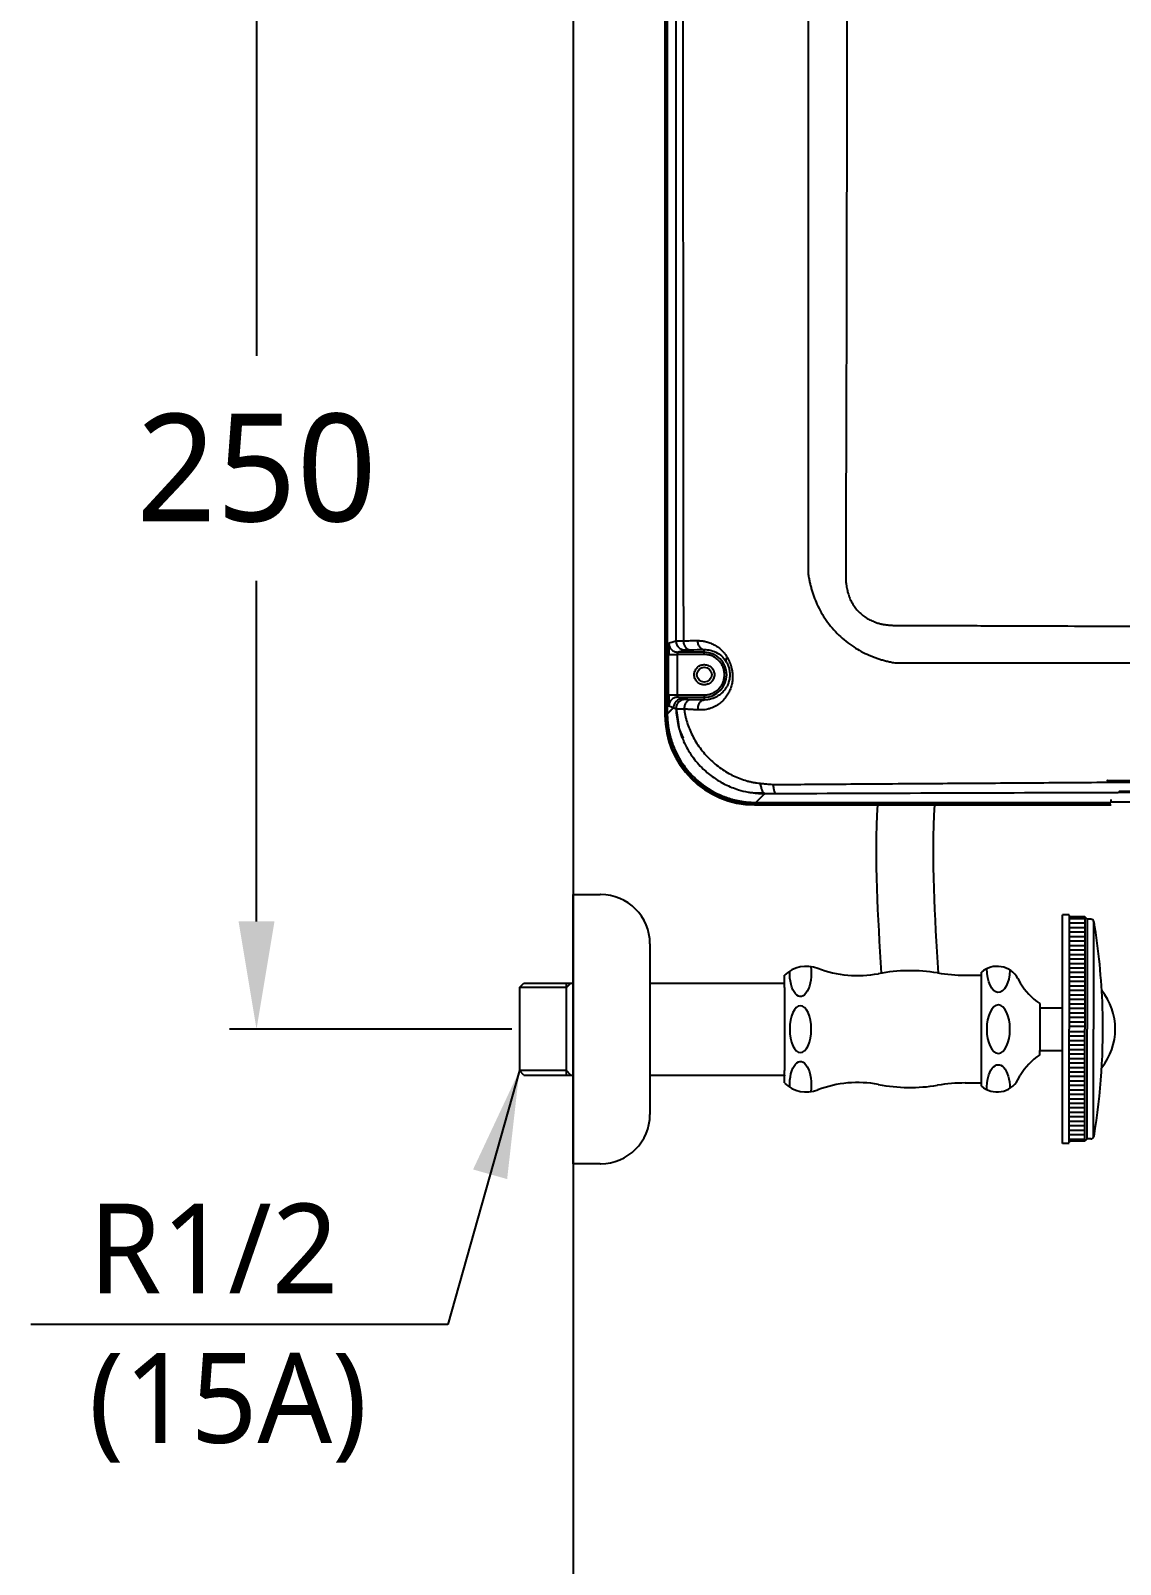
# Model space of a CAD drawing. Extents: x -7692 to 9871, y -72 to 2456.
# Drawn here: x -7676.4 to -7433.4, y 1306.4 to 1648.3 of the extents above; entities that cross this region are included whole.
import ezdxf

# ---------------------------------------------------------------- set-up
doc = ezdxf.new("R2010")
doc.units = 0
doc.header["$LTSCALE"] = 20
doc.header["$MEASUREMENT"] = 0
doc.layers.get('0').update_dxf_attribs({"linetype": 'CONTINUOUS'})
doc.layers.get('DEFPOINTS').update_dxf_attribs({"linetype": 'CONTINUOUS'})
for name, color, linetype in [('2', 2, 'CONTINUOUS'), ('4', 4, 'CONTINUOUS'), ('6', 6, 'CONTINUOUS')]:
    doc.layers.add(name, color=color, linetype=linetype)
doc.styles.add('ROMANS', font='NanumGothic.ttf', dxfattribs={"height": 10.144927})
doc.styles.get("Standard").update_dxf_attribs({"font": 'NanumGothic.ttf'})
doc.dimstyles.get("Standard").update_dxf_attribs({"dimtxt": 2.7, "dimasz": 2.5, "dimexe": 1.5, "dimexo": 1.5, "dimgap": 1.5, "dimtad": 1, "dimdec": 0, "dimlfac": 10, "dimzin": 0, "dimdsep": 46, "dimtxsty": 'Standard', "dimcen": 0, "dimclrt": 2, "dimadec": 0, "dimazin": 0, "dimtfac": 1, "dimtdec": 0, "dimtmove": 0, "dimatfit": 3, "dimfxl": 0, "dimtolj": 1, "dimtzin": 0, "dimarcsym": 0})

# ---------------------------------------------------------------- blocks, each defined once
blk = doc.blocks.new('*D39')
at = {"color": 3, "lineweight": -2}
for p, q in [((-7555.22, 1675.72), (-7631.99, 1675.72)), ((-7625.99, 1651.72), (-7625.99, 1575.79)), ((-7625.99, 1449.72), (-7625.99, 1525.66)), ((-7569.06, 1425.72), (-7631.99, 1425.72))]:
    blk.add_line(p, q, dxfattribs=at)
at = {"color": 3}
for points in [[(-7629.99, 1651.72), (-7621.99, 1651.72), (-7625.99, 1675.72)], [(-7629.99, 1449.72), (-7621.99, 1449.72), (-7625.99, 1425.72)]]:
    blk.add_solid(points, dxfattribs=at)
at = {"layer": 'DEFPOINTS', "color": 0}
for p in [(-7553.42, 1675.72), (-7625.99, 1425.72), (-7567.26, 1425.72)]:
    blk.add_point(p, dxfattribs=at)
at = {"color": 2, "insert": (-7625.99, 1550.72), "char_height": 24, "attachment_point": 5}
blk.add_mtext('\\A1;250', dxfattribs=at)

msp = doc.modelspace()

# ---------------------------------------------------------------- linework, layer by layer
for p, q in [((-7534.92, 1855.72), (-7534.92, 1495.72)), ((-7534.65, 1855.45), (-7534.65, 1496)), ((-7534.39, 1855.45), (-7534.39, 1496)), ((-7534.09, 1500.22), (-7534.09, 1509.23)), ((-7526.14, 1509.23), (-7532.09, 1509.23)), ((-7532.09, 1500.22), (-7532.09, 1509.23)), ((-7526.14, 1509.73), (-7532.05, 1509.73)), ((-7526.14, 1509.73), (-7526.14, 1510.33)), ((-7526.14, 1509.23), (-7526.14, 1509.73)), ((-7534.09, 1500.22), (-7532.09, 1500.22)), ((-7532.09, 1500.22), (-7526.14, 1500.22)), ((-7532.05, 1499.72), (-7526.14, 1499.72)), ((-7526.14, 1500.22), (-7526.14, 1499.72)), ((-7526.14, 1499.72), (-7526.14, 1499.12)), ((-7515.38, 1478.46), (-7512.73, 1478.37)), ((-7435.52, 1476.92), (-7435.52, 1476.33)), ((-7514.92, 1475.72), (-7435.42, 1475.72)), ((-7514.64, 1476.25), (-7435.52, 1476.25)), ((-7514.64, 1475.99), (-7435.49, 1475.99)), ((-7384.32, 1476.33), (-7435.52, 1476.33))]:
    msp.add_line(p, q)
at = {"flags": 128}
for points in [[(-7534.08, 1510.77), (-7534.08, 1509.98), (-7534.06, 1509.23)], [(-7532.39, 1497.27), (-7531.73, 1492.6), (-7530.88, 1490.55)]]:
    msp.add_lwpolyline(points, dxfattribs=at)
msp.add_circle((-7526.14, 1504.72), 1.65)
for centre, radius, start, end in [((-7526.14, 1504.72), 5, 270, 90), ((-7507.88, 1499.07), 26.2, 177.4509, 180.8815), ((-7514.92, 1495.72), 20, 180, 270), ((-7530.24, 1500.22), 4.5, 240.8201, 242.981)]:
    msp.add_arc(centre, radius, start, end)
for points, knots in [([(-7532.47, 1850.18), (-7532.47, 1793.86), (-7532.47, 1737.54), (-7532.47, 1624.9), (-7532.47, 1568.58), (-7532.47, 1512.27)], [0, 0, 0, 0, 0.5, 0.5, 1, 1, 1, 1]), ([(-7530.79, 1850.15), (-7530.81, 1839.37), (-7530.84, 1817.58), (-7530.87, 1784.53), (-7530.89, 1750.77), (-7530.91, 1716.3), (-7530.92, 1673.71), (-7530.91, 1623.82), (-7530.87, 1567.46), (-7530.83, 1530.48), (-7530.81, 1512.29)], [0, 0, 0, 0, 0.095708, 0.193532, 0.293459, 0.395477, 0.499572, 0.671651, 0.83848, 1, 1, 1, 1]), ([(-7502.96, 1824.4), (-7502.97, 1774.85), (-7502.97, 1725.28), (-7502.97, 1626.16), (-7502.97, 1576.59), (-7502.96, 1527.04)], [0, 0, 0, 0, 0.5, 0.5, 1, 1, 1, 1]), ([(-7494.62, 1824.55), (-7494.61, 1822.4), (-7494.6, 1818.19), (-7494.58, 1812), (-7494.55, 1804.75), (-7494.53, 1796.57), (-7494.49, 1784.17), (-7494.46, 1771.88), (-7494.44, 1759.49), (-7494.42, 1750.18), (-7494.4, 1740.88), (-7494.39, 1731.58), (-7494.38, 1722.27), (-7494.37, 1712.96), (-7494.36, 1703.65), (-7494.36, 1695.88), (-7494.36, 1689.67), (-7494.35, 1685.02), (-7494.35, 1680.38), (-7494.35, 1675.72), (-7494.35, 1671.07), (-7494.35, 1666.43), (-7494.36, 1661.77), (-7494.36, 1655.56), (-7494.36, 1647.79), (-7494.37, 1638.48), (-7494.38, 1629.17), (-7494.39, 1619.86), (-7494.4, 1610.56), (-7494.42, 1601.26), (-7494.44, 1591.96), (-7494.46, 1579.56), (-7494.49, 1567.27), (-7494.53, 1554.87), (-7494.56, 1545.67), (-7494.59, 1536.28), (-7494.61, 1530.08), (-7494.62, 1526.89)], [0, 0, 0, 0, 0.021661, 0.042477, 0.062447, 0.094741, 0.124905, 0.187376, 0.218618, 0.249864, 0.281114, 0.31237, 0.343632, 0.374899, 0.40617, 0.437445, 0.453241, 0.468722, 0.48436, 0.499999, 0.515638, 0.531277, 0.546758, 0.562554, 0.593829, 0.6251, 0.656367, 0.687629, 0.718885, 0.750135, 0.781382, 0.812623, 0.875095, 0.905258, 0.937552, 0.967825, 1, 1, 1, 1]), ([(-7502.96, 1527.04), (-7502.93, 1526.89), (-7502.88, 1526.58), (-7502.8, 1526.11), (-7502.71, 1525.66), (-7502.61, 1525.22), (-7502.51, 1524.79), (-7502.4, 1524.37), (-7502.16, 1523.48), (-7501.74, 1522.16), (-7501, 1520.36), (-7500.1, 1518.6), (-7498.97, 1516.81), (-7497.67, 1515.12), (-7496.19, 1513.55), (-7494.58, 1512.14), (-7492.9, 1510.93), (-7491.15, 1509.89), (-7489.73, 1509.21), (-7488.61, 1508.75), (-7487.84, 1508.46), (-7487.03, 1508.19), (-7486.18, 1507.94), (-7485.3, 1507.71), (-7484.39, 1507.5), (-7483.77, 1507.4), (-7483.45, 1507.34)], [0, 0, 0, 0, 0.016168, 0.032044, 0.047624, 0.062908, 0.077893, 0.092578, 0.106959, 0.171505, 0.232441, 0.303521, 0.37161, 0.445157, 0.517434, 0.588306, 0.660575, 0.725077, 0.792405, 0.81926, 0.847075, 0.875831, 0.905518, 0.936119, 0.967616, 1, 1, 1, 1]), ([(-7494.62, 1526.89), (-7494.62, 1526.75), (-7494.62, 1526.48), (-7494.61, 1526.07), (-7494.58, 1525.67), (-7494.55, 1525.27), (-7494.5, 1524.82), (-7494.42, 1524.33), (-7494.33, 1523.87), (-7494.25, 1523.5), (-7494.16, 1523.13), (-7493.96, 1522.46), (-7493.61, 1521.52), (-7493.04, 1520.43), (-7492.34, 1519.43), (-7491.52, 1518.52), (-7490.58, 1517.74), (-7489.57, 1517.1), (-7488.51, 1516.6), (-7487.56, 1516.26), (-7486.71, 1516.04), (-7485.97, 1515.9), (-7485.22, 1515.8), (-7484.44, 1515.73), (-7483.91, 1515.72), (-7483.64, 1515.72)], [0, 0, 0, 0, 0.023179, 0.046126, 0.068856, 0.091385, 0.113731, 0.145316, 0.176479, 0.19263, 0.208938, 0.24198, 0.310945, 0.378391, 0.448139, 0.517514, 0.585333, 0.654359, 0.718147, 0.784071, 0.825132, 0.867134, 0.910204, 0.954457, 1, 1, 1, 1]), ([(-7483.64, 1515.72), (-7481.42, 1515.71), (-7476.99, 1515.7), (-7470.31, 1515.67), (-7463.59, 1515.65), (-7455.17, 1515.62), (-7445, 1515.58), (-7430.53, 1515.53), (-7413.15, 1515.46), (-7394.46, 1515.39), (-7376.83, 1515.32), (-7431.78, 1515.25), (-7417.64, 1515.18), (-7409, 1515.12), (-7404.61, 1515.1)], [0, 0, 0, 0, 0.04459, 0.089379, 0.134462, 0.179929, 0.258905, 0.339325, 0.471333, 0.608824, 0.715458, 0.826175, 0.911718, 1, 1, 1, 1]), ([(-7534.08, 1510.64), (-7534.08, 1510.76), (-7534.08, 1511.02), (-7534.07, 1511.32), (-7534.06, 1511.63), (-7534.05, 1511.69), (-7534.05, 1511.73)], [0, 0, 0, 0, 0.190145, 0.399701, 0.609445, 1, 1, 1, 1]), ([(-7534.05, 1511.73), (-7534.02, 1511.47), (-7533.98, 1511.09), (-7533.73, 1510.62), (-7533.47, 1510.3), (-7533.15, 1510.05), (-7532.8, 1509.85), (-7532.55, 1509.81), (-7532.43, 1509.8)], [0, 0, 0, 0, 0.273418, 0.420606, 0.570918, 0.721226, 0.868407, 1, 1, 1, 1]), ([(-7532.47, 1512.27), (-7532.47, 1512.27), (-7532.46, 1512.27), (-7532.43, 1512.27), (-7532.4, 1512.27), (-7532.36, 1512.27), (-7532.31, 1512.27), (-7532.25, 1512.28), (-7532.18, 1512.28), (-7532.12, 1512.28), (-7532.04, 1512.28), (-7531.96, 1512.28), (-7531.88, 1512.28), (-7531.8, 1512.28), (-7531.71, 1512.28), (-7531.63, 1512.28), (-7531.54, 1512.29), (-7531.45, 1512.29), (-7531.36, 1512.29), (-7531.28, 1512.29), (-7531.2, 1512.29), (-7531.11, 1512.29), (-7531.03, 1512.29), (-7530.96, 1512.29), (-7530.88, 1512.29), (-7530.83, 1512.29), (-7530.81, 1512.29)], [0, 0, 0, 0, 0.058471, 0.115757, 0.171793, 0.226521, 0.279887, 0.331844, 0.382351, 0.43137, 0.47887, 0.524825, 0.569213, 0.612016, 0.65322, 0.692815, 0.730796, 0.767157, 0.801897, 0.835018, 0.866522, 0.896414, 0.924701, 0.951388, 0.976485, 1, 1, 1, 1]), ([(-7532.47, 1512.27), (-7532.47, 1512.03), (-7532.43, 1511.78), (-7532.23, 1511.28), (-7532.08, 1511.05), (-7531.69, 1510.66), (-7531.45, 1510.5), (-7530.96, 1510.31), (-7530.71, 1510.27), (-7530.47, 1510.27)], [0, 0, 0, 0, 0.25, 0.25, 0.5, 0.5, 0.75, 0.75, 1, 1, 1, 1]), ([(-7530.81, 1512.29), (-7530.28, 1512.3), (-7529.24, 1512.31), (-7528.19, 1512.32), (-7527.66, 1512.32)], [0, 0, 0, 0, 0.502255, 1, 1, 1, 1]), ([(-7530.81, 1512.29), (-7530.81, 1512.06), (-7530.77, 1511.8), (-7530.62, 1511.31), (-7530.51, 1511.08), (-7530.21, 1510.69), (-7530.03, 1510.54), (-7529.66, 1510.34), (-7529.46, 1510.29), (-7529.28, 1510.29)], [0, 0, 0, 0, 0.25, 0.25, 0.5, 0.5, 0.75, 0.75, 1, 1, 1, 1]), ([(-7527.66, 1512.32), (-7527.58, 1512.32), (-7527.4, 1512.32), (-7527.14, 1512.31), (-7526.87, 1512.29), (-7526.61, 1512.26), (-7526.35, 1512.22), (-7526.09, 1512.17), (-7525.84, 1512.12), (-7525.35, 1511.99), (-7524.66, 1511.76), (-7523.79, 1511.32), (-7522.98, 1510.79), (-7522.39, 1510.29), (-7521.99, 1509.87), (-7521.73, 1509.58), (-7521.49, 1509.28), (-7521.27, 1508.96), (-7521.13, 1508.74), (-7521.06, 1508.63)], [0, 0, 0, 0, 0.036922, 0.073648, 0.110197, 0.146586, 0.182834, 0.21896, 0.254981, 0.290917, 0.423122, 0.55144, 0.671583, 0.786404, 0.830956, 0.874473, 0.91707, 0.958869, 1, 1, 1, 1]), ([(-7527.66, 1512.32), (-7527.66, 1512.09), (-7527.63, 1511.83), (-7527.48, 1511.34), (-7527.36, 1511.11), (-7527.07, 1510.72), (-7526.89, 1510.57), (-7526.51, 1510.37), (-7526.32, 1510.33), (-7526.14, 1510.33)], [0, 0, 0, 0, 0.25, 0.25, 0.5, 0.5, 0.75, 0.75, 1, 1, 1, 1]), ([(-7534.09, 1509.23), (-7534.09, 1509.54), (-7534.09, 1510.02), (-7534.08, 1510.48), (-7534.08, 1510.63), (-7534.08, 1510.64)], [0, 0, 0, 0, 0.629994, 0.966249, 1, 1, 1, 1]), ([(-7534.03, 1509.23), (-7534, 1509.23), (-7533.94, 1509.23), (-7533.52, 1509.23), (-7532.87, 1509.23), (-7532.35, 1509.23), (-7532.09, 1509.23)], [0, 0, 0, 0, 0.166228, 0.444152, 0.722083, 1, 1, 1, 1]), ([(-7532.09, 1509.23), (-7532.09, 1509.36), (-7532.09, 1509.48), (-7532.07, 1509.67), (-7532.06, 1509.72), (-7532.05, 1509.73)], [0, 0, 0, 0, 0.5, 0.5, 1, 1, 1, 1]), ([(-7530.47, 1510.27), (-7530.45, 1510.27), (-7530.34, 1510.28), (-7529.94, 1510.29), (-7529.65, 1510.29), (-7529.28, 1510.29)], [0, 0, 0, 0, 0.5, 0.5, 1, 1, 1, 1]), ([(-7521.06, 1508.63), (-7521.02, 1508.56), (-7520.95, 1508.43), (-7520.84, 1508.22), (-7520.73, 1508.02), (-7520.63, 1507.81), (-7520.54, 1507.59), (-7520.45, 1507.38), (-7520.37, 1507.16), (-7520.29, 1506.93), (-7520.22, 1506.71), (-7520.15, 1506.48), (-7520.09, 1506.25), (-7519.98, 1505.79), (-7519.87, 1505.08), (-7519.82, 1504.09), (-7519.9, 1503.08), (-7520.13, 1502.06), (-7520.49, 1501.06), (-7521.01, 1500.1), (-7521.68, 1499.22), (-7522.52, 1498.41), (-7523.52, 1497.73), (-7524.5, 1497.3), (-7525.34, 1497.05), (-7525.96, 1496.93), (-7526.53, 1496.87), (-7527.03, 1496.85), (-7527.37, 1496.86), (-7527.53, 1496.87)], [0, 0, 0, 0, 0.013434, 0.026639, 0.039632, 0.052432, 0.065061, 0.077539, 0.089888, 0.102133, 0.114295, 0.126401, 0.138475, 0.150541, 0.19834, 0.246893, 0.300545, 0.356919, 0.418216, 0.48263, 0.553639, 0.627161, 0.711256, 0.797104, 0.845321, 0.893964, 0.929211, 0.964532, 1, 1, 1, 1]), ([(-7526.14, 1510.33), (-7525.7, 1510.33), (-7525.27, 1510.29), (-7524.4, 1510.09), (-7523.97, 1509.94), (-7523.13, 1509.52), (-7522.72, 1509.24), (-7521.94, 1508.55), (-7521.58, 1508.13), (-7521.27, 1507.62)], [0, 0, 0, 0, 0.25, 0.25, 0.5, 0.5, 0.75, 0.75, 1, 1, 1, 1]), ([(-7526.14, 1500.22), (-7526.07, 1500.22), (-7525.93, 1500.22), (-7525.72, 1500.23), (-7525.51, 1500.26), (-7525.3, 1500.29), (-7525.09, 1500.34), (-7524.89, 1500.39), (-7524.68, 1500.46), (-7524.41, 1500.56), (-7524.07, 1500.71), (-7523.67, 1500.95), (-7523.3, 1501.22), (-7522.84, 1501.63), (-7522.35, 1502.23), (-7521.94, 1503.03), (-7521.69, 1503.87), (-7521.61, 1504.72), (-7521.69, 1505.57), (-7521.94, 1506.41), (-7522.35, 1507.21), (-7522.84, 1507.81), (-7523.3, 1508.22), (-7523.67, 1508.5), (-7524.07, 1508.73), (-7524.47, 1508.91), (-7524.88, 1509.05), (-7525.3, 1509.15), (-7525.72, 1509.21), (-7526, 1509.22), (-7526.14, 1509.23)], [0, 0, 0, 0, 0.015134, 0.030167, 0.045131, 0.06006, 0.074987, 0.089948, 0.104974, 0.1201, 0.152258, 0.184453, 0.217296, 0.250176, 0.315811, 0.380082, 0.44003, 0.500016, 0.559965, 0.61995, 0.684221, 0.749856, 0.782699, 0.815579, 0.847737, 0.879933, 0.910063, 0.939938, 0.969827, 1, 1, 1, 1]), ([(-7521.06, 1508.63), (-7521.21, 1508.43), (-7521.3, 1508.22), (-7521.36, 1507.88), (-7521.33, 1507.73), (-7521.27, 1507.62)], [0, 0, 0, 0, 0.5, 0.5, 1, 1, 1, 1]), ([(-7521.27, 1507.62), (-7521.14, 1507.39), (-7520.89, 1506.94), (-7520.61, 1506.12), (-7520.53, 1505.54), (-7520.49, 1505.27)], [0, 0, 0, 0, 0.361655, 0.691331, 1, 1, 1, 1]), ([(-7483.45, 1507.34), (-7471.05, 1507.35), (-7458.65, 1507.36), (-7433.85, 1507.38), (-7421.44, 1507.39), (-7396.62, 1507.41), (-7384.22, 1507.42), (-7429.4, 1507.46), (-7416.99, 1507.48), (-7404.58, 1507.5)], [0, 0, 0, 0, 0.25, 0.25, 0.5, 0.5, 0.75, 0.75, 1, 1, 1, 1]), ([(-7526.14, 1502.47), (-7526.19, 1502.47), (-7526.28, 1502.47), (-7526.43, 1502.49), (-7526.56, 1502.51), (-7526.7, 1502.54), (-7526.84, 1502.58), (-7527.07, 1502.66), (-7527.39, 1502.83), (-7527.74, 1503.12), (-7528.04, 1503.48), (-7528.24, 1503.88), (-7528.37, 1504.3), (-7528.41, 1504.72), (-7528.37, 1505.14), (-7528.24, 1505.56), (-7528.04, 1505.97), (-7527.74, 1506.32), (-7527.39, 1506.62), (-7527.03, 1506.8), (-7526.7, 1506.91), (-7526.43, 1506.96), (-7526.24, 1506.97), (-7526.14, 1506.97)], [0, 0, 0, 0, 0.020165, 0.0401667, 0.0600842, 0.0799973, 0.099986, 0.1201294, 0.1850729, 0.2500923, 0.3150359, 0.3800554, 0.4400045, 0.5000288, 0.5599779, 0.6200022, 0.6849457, 0.7499652, 0.8149087, 0.8799282, 0.9200087, 0.9598192, 1, 1, 1, 1]), ([(-7526.14, 1506.97), (-7526.1, 1506.97), (-7526, 1506.97), (-7525.86, 1506.95), (-7525.72, 1506.93), (-7525.58, 1506.9), (-7525.45, 1506.86), (-7525.21, 1506.78), (-7524.9, 1506.62), (-7524.54, 1506.32), (-7524.25, 1505.97), (-7524.04, 1505.57), (-7523.92, 1505.15), (-7523.88, 1504.72), (-7523.92, 1504.3), (-7524.04, 1503.88), (-7524.25, 1503.48), (-7524.54, 1503.12), (-7524.9, 1502.83), (-7525.26, 1502.64), (-7525.58, 1502.54), (-7525.86, 1502.48), (-7526.05, 1502.47), (-7526.14, 1502.47)], [0, 0, 0, 0, 0.020165, 0.040167, 0.060084, 0.079997, 0.099986, 0.120129, 0.185073, 0.250092, 0.315036, 0.380055, 0.440004, 0.500029, 0.559978, 0.620002, 0.684946, 0.749965, 0.814909, 0.879928, 0.920009, 0.959819, 1, 1, 1, 1]), ([(-7520.48, 1504.87), (-7520.48, 1504.68), (-7520.46, 1504.19), (-7520.6, 1503.45), (-7520.83, 1502.69), (-7521.17, 1501.98), (-7521.7, 1501.16), (-7522.53, 1500.32), (-7523.5, 1499.71), (-7524.4, 1499.36), (-7525.23, 1499.15), (-7525.83, 1499.13), (-7526.14, 1499.12)], [0, 0, 0, 0, 0.045522, 0.115321, 0.195571, 0.269053, 0.352522, 0.512867, 0.67485, 0.769952, 0.87834, 1, 1, 1, 1]), ([(-7520.49, 1505.27), (-7520.49, 1505.25), (-7520.47, 1505.11), (-7520.48, 1504.98), (-7520.48, 1504.87)], [0, 0, 0, 0, 0.158287, 1, 1, 1, 1]), ([(-7533.04, 1497.34), (-7533.09, 1497.29), (-7533.19, 1497.19), (-7533.33, 1497.06), (-7533.46, 1496.93), (-7533.58, 1496.8), (-7533.7, 1496.69), (-7533.81, 1496.58), (-7533.91, 1496.48), (-7534.01, 1496.38), (-7534.1, 1496.29), (-7534.18, 1496.21), (-7534.26, 1496.13), (-7534.33, 1496.06), (-7534.37, 1496.02), (-7534.39, 1496)], [0, 0, 0, 0, 0.076887, 0.153779, 0.230678, 0.307583, 0.384494, 0.461411, 0.538334, 0.615263, 0.692198, 0.769139, 0.846087, 0.92304, 1, 1, 1, 1]), ([(-7534.08, 1498.8), (-7534.08, 1498.81), (-7534.08, 1498.96), (-7534.09, 1499.42), (-7534.09, 1499.9), (-7534.09, 1500.22)], [0, 0, 0, 0, 0.034288, 0.370629, 1, 1, 1, 1]), ([(-7534.05, 1497.72), (-7534.05, 1497.75), (-7534.06, 1497.81), (-7534.07, 1498.12), (-7534.08, 1498.42), (-7534.08, 1498.68), (-7534.08, 1498.8)], [0, 0, 0, 0, 0.390795, 0.600207, 0.810361, 1, 1, 1, 1]), ([(-7532.05, 1499.72), (-7532.3, 1499.69), (-7532.69, 1499.65), (-7533.15, 1499.4), (-7533.47, 1499.14), (-7533.73, 1498.82), (-7533.98, 1498.36), (-7534.02, 1497.97), (-7534.05, 1497.72)], [0, 0, 0, 0, 0.239464, 0.368362, 0.499999, 0.63164, 0.760541, 1, 1, 1, 1]), ([(-7531.04, 1499.34), (-7531.28, 1499.34), (-7531.53, 1499.29), (-7532.02, 1499.1), (-7532.26, 1498.95), (-7532.65, 1498.56), (-7532.8, 1498.33), (-7533, 1497.83), (-7533.04, 1497.57), (-7533.04, 1497.34)], [0, 0, 0, 0, 0.25, 0.25, 0.5, 0.5, 0.75, 0.75, 1, 1, 1, 1]), ([(-7532.46, 1497.09), (-7532.51, 1497.11), (-7532.62, 1497.16), (-7532.77, 1497.22), (-7532.91, 1497.28), (-7533, 1497.32), (-7533.04, 1497.34)], [0, 0, 0, 0, 0.251267, 0.501689, 0.751266, 1, 1, 1, 1]), ([(-7530.46, 1499.18), (-7530.7, 1499.18), (-7530.96, 1499.13), (-7531.46, 1498.93), (-7531.7, 1498.77), (-7532.1, 1498.36), (-7532.25, 1498.11), (-7532.43, 1497.6), (-7532.46, 1497.33), (-7532.45, 1497.09)], [0, 0, 0, 0, 0.25, 0.25, 0.5, 0.5, 0.75, 0.75, 1, 1, 1, 1]), ([(-7532.05, 1499.72), (-7532.06, 1499.72), (-7532.07, 1499.77), (-7532.09, 1499.96), (-7532.09, 1500.09), (-7532.09, 1500.22)], [0, 0, 0, 0, 0.5, 0.5, 1, 1, 1, 1]), ([(-7529.16, 1499.15), (-7529.33, 1499.15), (-7529.52, 1499.1), (-7529.89, 1498.9), (-7530.07, 1498.74), (-7530.36, 1498.33), (-7530.48, 1498.08), (-7530.62, 1497.57), (-7530.64, 1497.3), (-7530.63, 1497.06)], [0, 0, 0, 0, 0.25, 0.25, 0.5, 0.5, 0.75, 0.75, 1, 1, 1, 1]), ([(-7529.16, 1499.15), (-7529.55, 1499.15), (-7529.87, 1499.16), (-7530.31, 1499.17), (-7530.44, 1499.17), (-7530.46, 1499.18)], [0, 0, 0, 0, 0.5, 0.5, 1, 1, 1, 1]), ([(-7527.53, 1496.87), (-7527.56, 1497.12), (-7527.54, 1497.39), (-7527.43, 1497.94), (-7527.33, 1498.21), (-7527.05, 1498.66), (-7526.88, 1498.84), (-7526.51, 1499.07), (-7526.32, 1499.12), (-7526.14, 1499.12)], [0, 0, 0, 0, 0.25, 0.25, 0.5, 0.5, 0.75, 0.75, 1, 1, 1, 1]), ([(-7534.39, 1496), (-7534.46, 1496), (-7534.53, 1496), (-7534.62, 1496), (-7534.65, 1496), (-7534.65, 1496)], [0, 0, 0, 0, 0.5, 0.5, 1, 1, 1, 1]), ([(-7534.39, 1495.72), (-7534.46, 1495.72), (-7534.53, 1495.72), (-7534.62, 1495.72), (-7534.65, 1495.72), (-7534.65, 1495.72)], [0, 0, 0, 0, 0.5, 0.5, 1, 1, 1, 1]), ([(-7534.65, 1495.72), (-7534.59, 1494.54), (-7534.45, 1492), (-7533.45, 1488.66), (-7532.07, 1485.89), (-7531.01, 1484.2), (-7530.29, 1483.39), (-7530.12, 1483.21)], [0, 0, 0, 0, 0.26022, 0.560478, 0.761601, 0.944664, 1, 1, 1, 1]), ([(-7534.39, 1495.72), (-7534.39, 1495.56), (-7534.38, 1495.26), (-7534.36, 1494.8), (-7534.33, 1494.35), (-7534.28, 1493.91), (-7534.23, 1493.48), (-7534.17, 1493.05), (-7534.1, 1492.63), (-7534.03, 1492.22), (-7533.95, 1491.81), (-7533.86, 1491.42), (-7533.76, 1491.03), (-7533.66, 1490.66), (-7533.55, 1490.29), (-7533.44, 1489.94), (-7533.33, 1489.59), (-7533.21, 1489.26), (-7533.09, 1488.93), (-7532.96, 1488.62), (-7532.63, 1487.82), (-7532.03, 1486.56), (-7531.03, 1484.92), (-7529.9, 1483.4), (-7528.63, 1482.01), (-7527.24, 1480.74), (-7525.72, 1479.61), (-7524.08, 1478.61), (-7522.73, 1477.96), (-7521.73, 1477.56), (-7521.11, 1477.33), (-7520.45, 1477.11), (-7519.75, 1476.91), (-7519.02, 1476.73), (-7518.25, 1476.57), (-7517.46, 1476.44), (-7516.63, 1476.34), (-7515.79, 1476.27), (-7515.21, 1476.26), (-7514.92, 1476.25)], [0, 0, 0, 0, 0.015133, 0.030099, 0.044888, 0.059488, 0.073891, 0.088086, 0.102065, 0.115819, 0.129339, 0.142618, 0.155646, 0.168417, 0.180924, 0.193159, 0.205117, 0.216791, 0.228176, 0.239267, 0.250058, 0.313327, 0.376289, 0.438618, 0.500006, 0.561392, 0.62372, 0.686682, 0.749954, 0.770717, 0.792544, 0.815397, 0.839235, 0.864011, 0.889673, 0.916165, 0.943428, 0.971396, 1, 1, 1, 1]), ([(-7532.45, 1497.09), (-7532.41, 1496.48), (-7532.33, 1495.24), (-7531.96, 1493.34), (-7531.52, 1491.75), (-7531.13, 1490.8), (-7531, 1490.5)], [0, 0, 0, 0, 0.272107, 0.546182, 0.853824, 1, 1, 1, 1]), ([(-7532.2, 1495.99), (-7532.27, 1496.02), (-7532.33, 1496.05), (-7532.37, 1496.1), (-7532.37, 1496.11)], [0, 0, 0, 0, 0.989804, 1, 1, 1, 1]), ([(-7530.63, 1497.06), (-7531.13, 1497.06), (-7531.99, 1497.06), (-7532.2, 1497.08), (-7532.28, 1497.09)], [0, 0, 0, 0, 0.573265, 1, 1, 1, 1]), ([(-7530.63, 1497.06), (-7530.62, 1496.94), (-7530.59, 1496.69), (-7530.53, 1496.33), (-7530.46, 1495.96), (-7530.39, 1495.59), (-7530.3, 1495.22), (-7530.21, 1494.84), (-7530.1, 1494.47), (-7529.88, 1493.72), (-7529.48, 1492.6), (-7528.82, 1491.15), (-7528.03, 1489.74), (-7526.81, 1487.93), (-7525.01, 1485.85), (-7522.89, 1484.1), (-7521.06, 1482.92), (-7519.63, 1482.17), (-7518.16, 1481.55), (-7516.92, 1481.14), (-7515.92, 1480.88), (-7515.17, 1480.72), (-7514.44, 1480.6), (-7513.95, 1480.54), (-7513.71, 1480.52)], [0, 0, 0, 0, 0.014398, 0.028932, 0.04361, 0.058437, 0.073419, 0.088562, 0.103872, 0.119355, 0.180898, 0.244185, 0.307861, 0.372306, 0.501573, 0.630567, 0.694761, 0.757836, 0.820572, 0.881501, 0.911987, 0.941864, 0.971184, 1, 1, 1, 1]), ([(-7527.53, 1496.87), (-7527.74, 1496.88), (-7528.15, 1496.91), (-7528.72, 1496.94), (-7529.26, 1496.97), (-7529.75, 1497), (-7530.21, 1497.03), (-7530.5, 1497.05), (-7530.63, 1497.06)], [0, 0, 0, 0, 0.196122, 0.380414, 0.552913, 0.713653, 0.862671, 1, 1, 1, 1]), ([(-7531, 1490.5), (-7530.92, 1490.29), (-7530.38, 1488.9), (-7528.95, 1486.51), (-7526.98, 1484.19), (-7525.27, 1482.68), (-7524.07, 1481.77), (-7522.79, 1480.95), (-7521.45, 1480.23), (-7520.02, 1479.59), (-7518.33, 1479.01), (-7516.78, 1478.6), (-7515.72, 1478.47), (-7515.39, 1478.43)], [0, 0, 0, 0, 0.032956, 0.216022, 0.399681, 0.472242, 0.546282, 0.61887, 0.691572, 0.767926, 0.845266, 0.951043, 1, 1, 1, 1]), ([(-7530.12, 1483.21), (-7529.72, 1482.71), (-7528.92, 1481.72), (-7527.93, 1480.92), (-7527.43, 1480.52)], [0, 0, 0, 0, 0.5001916, 1, 1, 1, 1]), ([(-7527.43, 1480.52), (-7527.24, 1480.34), (-7526.43, 1479.61), (-7524.75, 1478.57), (-7522, 1477.2), (-7518.67, 1476.19), (-7516.11, 1476.06), (-7514.92, 1475.99)], [0, 0, 0, 0, 0.057504, 0.241574, 0.434343, 0.736851, 1, 1, 1, 1]), ([(-7513.71, 1480.52), (-7513.54, 1480.5), (-7513.21, 1480.47), (-7512.72, 1480.42), (-7512.24, 1480.37), (-7511.76, 1480.33), (-7511.28, 1480.29), (-7510.97, 1480.26), (-7510.81, 1480.24)], [0, 0, 0, 0, 0.171419, 0.340925, 0.508527, 0.674233, 0.838054, 1, 1, 1, 1]), ([(-7513.71, 1480.52), (-7513.64, 1480.19), (-7513.49, 1479.53), (-7513.24, 1478.85), (-7513.03, 1478.45), (-7512.92, 1478.39), (-7512.9, 1478.37)], [0, 0, 0, 0, 0.308185, 0.622637, 0.93709, 1, 1, 1, 1]), ([(-7510.81, 1480.24), (-7509.04, 1480.26), (-7504.99, 1480.28), (-7498.16, 1480.33), (-7489.81, 1480.39), (-7478.04, 1480.47), (-7463.31, 1480.57), (-7448.51, 1480.67), (-7436.05, 1480.76), (-7425.92, 1480.82), (-7415.7, 1480.88), (-7405.35, 1480.94), (-7394.84, 1480.99), (-7384.16, 1481.04), (-7443.27, 1481.09), (-7435.94, 1481.12), (-7432.24, 1481.14)], [0, 0, 0, 0, 0.0358, 0.081908, 0.138213, 0.204701, 0.319819, 0.43597, 0.503552, 0.571602, 0.640315, 0.709876, 0.780461, 0.852237, 0.925366, 1, 1, 1, 1]), ([(-7510.81, 1480.24), (-7510.78, 1479.94), (-7510.74, 1479.67), (-7510.66, 1479.18), (-7510.62, 1478.97), (-7510.53, 1478.63), (-7510.49, 1478.49), (-7510.4, 1478.31), (-7510.35, 1478.26), (-7510.3, 1478.24)], [0, 0, 0, 0, 0.25, 0.25, 0.5, 0.5, 0.75, 0.75, 1, 1, 1, 1]), ([(-7515.39, 1478.43), (-7515.1, 1478.39), (-7514.2, 1478.25), (-7513.29, 1478.24), (-7512.67, 1478.23)], [0, 0, 0, 0, 0.317137, 1, 1, 1, 1]), ([(-7512.67, 1478.23), (-7512.73, 1478.17), (-7512.85, 1478.05), (-7513.02, 1477.88), (-7513.19, 1477.71), (-7513.34, 1477.55), (-7513.49, 1477.4), (-7513.63, 1477.26), (-7513.77, 1477.13), (-7513.9, 1477), (-7514.02, 1476.88), (-7514.13, 1476.77), (-7514.23, 1476.66), (-7514.33, 1476.56), (-7514.42, 1476.47), (-7514.5, 1476.39), (-7514.58, 1476.31), (-7514.62, 1476.27), (-7514.64, 1476.25)], [0, 0, 0, 0, 0.06252, 0.125037, 0.187551, 0.250062, 0.31257, 0.375075, 0.437578, 0.500078, 0.562575, 0.62507, 0.687564, 0.750055, 0.812544, 0.875031, 0.937516, 1, 1, 1, 1]), ([(-7510.3, 1478.24), (-7485.62, 1478.33), (-7460.9, 1478.42), (-7423.8, 1478.53), (-7411.42, 1478.57), (-7386.67, 1478.63), (-7444.28, 1478.67), (-7431.9, 1478.7)], [0, 0, 0, 0, 0.5, 0.5, 0.75, 0.75, 1, 1, 1, 1]), ([(-7514.92, 1476.25), (-7514.92, 1476.18), (-7514.92, 1476.11), (-7514.92, 1476.02), (-7514.92, 1475.99), (-7514.92, 1475.99)], [0, 0, 0, 0, 0.5, 0.5, 1, 1, 1, 1]), ([(-7514.64, 1476.25), (-7514.64, 1476.17), (-7514.64, 1476.11), (-7514.64, 1476.02), (-7514.64, 1475.99), (-7514.64, 1475.99)], [0, 0, 0, 0, 0.5, 0.5, 1, 1, 1, 1])]:
    msp.add_open_spline(points, degree=3, knots=knots)
for points, degree in [([(-7534.05, 1511.73), (-7533.68, 1511.91), (-7533.16, 1512.09), (-7532.47, 1512.27)], 3), ([(-7534.09, 1509.23), (-7534.03, 1509.23)], 1), ([(-7532.43, 1509.8), (-7532.05, 1509.73)], 1), ([(-7532.05, 1509.73), (-7531.68, 1509.91), (-7531.16, 1510.09), (-7530.47, 1510.27)], 3), ([(-7529.28, 1510.29), (-7528.24, 1510.3), (-7527.19, 1510.31), (-7526.14, 1510.33)], 3), ([(-7533.04, 1497.34), (-7533.46, 1497.46), (-7533.79, 1497.59), (-7534.05, 1497.72)], 3), ([(-7531.04, 1499.34), (-7531.46, 1499.46), (-7531.79, 1499.59), (-7532.05, 1499.72)], 3), ([(-7530.46, 1499.18), (-7530.67, 1499.23), (-7530.87, 1499.28), (-7531.04, 1499.34)], 3), ([(-7526.14, 1499.12), (-7527.18, 1499.13), (-7528.18, 1499.14), (-7529.16, 1499.15)], 3), ([(-7534.65, 1495.72), (-7534.82, 1495.72), (-7534.91, 1495.72), (-7534.92, 1495.72)], 3), ([(-7534.65, 1495.72), (-7534.65, 1495.81), (-7534.65, 1495.9), (-7534.65, 1496)], 3), ([(-7534.39, 1496), (-7534.39, 1495.9), (-7534.39, 1495.81), (-7534.39, 1495.72)], 3), ([(-7532.28, 1497.09), (-7532.45, 1497.09)], 1), ([(-7512.9, 1478.37), (-7512.67, 1478.23)], 1), ([(-7512.67, 1478.23), (-7511.89, 1478.24), (-7511.1, 1478.24), (-7510.3, 1478.24)], 3), ([(-7514.92, 1476.25), (-7514.83, 1476.25), (-7514.74, 1476.25), (-7514.64, 1476.25)], 3), ([(-7514.92, 1475.99), (-7514.83, 1475.99), (-7514.74, 1475.99), (-7514.64, 1475.99)], 3), ([(-7514.92, 1475.99), (-7514.92, 1475.72)], 1)]:
    msp.add_open_spline(points, degree=degree)
at = {"layer": '4'}
for p, q in [((-7555.38, 1455.72), (-7549.38, 1455.72)), ((-7555.38, 1395.72), (-7555.38, 1455.72)), ((-7444.76, 1451.22), (-7446.26, 1451.22)), ((-7446.26, 1450.22), (-7446.26, 1451.22)), ((-7446.26, 1425.72), (-7446.26, 1450.22)), ((-7444.76, 1451.02), (-7444.76, 1451.22)), ((-7444.76, 1451.02), (-7444.76, 1425.72)), ((-7441.26, 1450.31), (-7444.76, 1450.31)), ((-7441.26, 1450.72), (-7444.46, 1450.72)), ((-7440.76, 1450.22), (-7441.26, 1450.72)), ((-7441.26, 1450.72), (-7441.26, 1425.72)), ((-7439.94, 1450.22), (-7440.76, 1450.22)), ((-7440.76, 1450.22), (-7440.76, 1425.72)), ((-7439.34, 1449.72), (-7439.34, 1425.72)), ((-7441.26, 1449.31), (-7444.76, 1449.31)), ((-7441.26, 1448.31), (-7444.76, 1448.31)), ((-7441.26, 1447.31), (-7444.76, 1447.31)), ((-7441.26, 1446.31), (-7444.76, 1446.31)), ((-7538.26, 1444.72), (-7538.26, 1406.72)), ((-7441.26, 1445.31), (-7444.76, 1445.31)), ((-7441.26, 1444.31), (-7444.76, 1444.31)), ((-7441.26, 1443.31), (-7444.76, 1443.31)), ((-7441.26, 1442.31), (-7444.76, 1442.31)), ((-7441.26, 1441.31), (-7444.76, 1441.31)), ((-7441.26, 1440.31), (-7444.76, 1440.31)), ((-7441.26, 1439.31), (-7444.76, 1439.31)), ((-7567.38, 1434.97), (-7566.38, 1435.97)), ((-7566.38, 1435.97), (-7555.38, 1435.97)), ((-7556.88, 1415.47), (-7556.88, 1435.97)), ((-7556.88, 1434.97), (-7555.88, 1435.97)), ((-7538.26, 1435.97), (-7508.26, 1435.97)), ((-7508.26, 1434.97), (-7508.26, 1437.72)), ((-7467.97, 1437.75), (-7464.35, 1437.75)), ((-7465.26, 1437.72), (-7464.35, 1437.72)), ((-7464.35, 1437.72), (-7464.35, 1438.44)), ((-7464.35, 1413.72), (-7464.35, 1437.72)), ((-7456.23, 1437.04), (-7455.68, 1436.08)), ((-7441.26, 1438.31), (-7444.76, 1438.31)), ((-7441.26, 1437.31), (-7444.76, 1437.31)), ((-7441.26, 1436.31), (-7444.76, 1436.31)), ((-7556.88, 1434.97), (-7567.38, 1434.97)), ((-7567.26, 1416.47), (-7567.26, 1434.97)), ((-7555.38, 1435.35), (-7555.38, 1416.09)), ((-7508.26, 1434.97), (-7508.26, 1416.47)), ((-7441.26, 1435.31), (-7444.76, 1435.31)), ((-7441.26, 1434.31), (-7444.76, 1434.31)), ((-7441.26, 1433.31), (-7444.76, 1433.31)), ((-7441.26, 1432.31), (-7444.76, 1432.31)), ((-7451.35, 1431.45), (-7451.35, 1430.47)), ((-7451.35, 1430.47), (-7451.35, 1420.97)), ((-7451.35, 1430.47), (-7446.26, 1430.47)), ((-7441.26, 1431.31), (-7444.76, 1431.31)), ((-7441.26, 1430.31), (-7444.76, 1430.31)), ((-7441.26, 1429.31), (-7444.76, 1429.31)), ((-7446.26, 1400.22), (-7446.26, 1425.72)), ((-7441.26, 1428.31), (-7444.76, 1428.31)), ((-7441.26, 1427.31), (-7444.76, 1427.31)), ((-7441.26, 1426.31), (-7444.76, 1426.31)), ((-7444.76, 1400.42), (-7444.76, 1425.72)), ((-7441.26, 1400.72), (-7441.26, 1425.72)), ((-7440.76, 1401.22), (-7440.76, 1425.72)), ((-7439.34, 1401.72), (-7439.34, 1425.72)), ((-7441.26, 1425.13), (-7444.76, 1425.13)), ((-7441.26, 1424.13), (-7444.76, 1424.13)), ((-7441.26, 1423.13), (-7444.76, 1423.13)), ((-7441.26, 1422.13), (-7444.76, 1422.13)), ((-7451.35, 1420.97), (-7446.26, 1420.97)), ((-7451.35, 1419.99), (-7451.35, 1420.97)), ((-7441.26, 1421.13), (-7444.76, 1421.13)), ((-7441.26, 1420.13), (-7444.76, 1420.13)), ((-7441.26, 1419.13), (-7444.76, 1419.13)), ((-7566.38, 1415.47), (-7567.38, 1416.47)), ((-7556.88, 1416.47), (-7567.38, 1416.47)), ((-7566.38, 1415.47), (-7555.38, 1415.47)), ((-7555.88, 1415.47), (-7556.88, 1416.47)), ((-7538.26, 1415.47), (-7508.26, 1415.47)), ((-7508.26, 1413.72), (-7508.26, 1416.47)), ((-7508.26, 1415.47), (-7508.26, 1415.29)), ((-7508.26, 1413.72), (-7508.26, 1415.29)), ((-7456.23, 1414.4), (-7455.68, 1415.36)), ((-7441.26, 1418.13), (-7444.76, 1418.13)), ((-7441.26, 1417.13), (-7444.76, 1417.13)), ((-7441.26, 1416.13), (-7444.76, 1416.13)), ((-7467.97, 1413.72), (-7464.35, 1413.72)), ((-7464.35, 1413), (-7464.35, 1413.72)), ((-7441.26, 1415.13), (-7444.76, 1415.13)), ((-7441.26, 1414.13), (-7444.76, 1414.13)), ((-7441.26, 1413.13), (-7444.76, 1413.13)), ((-7441.26, 1412.13), (-7444.76, 1412.13)), ((-7441.26, 1411.13), (-7444.76, 1411.13)), ((-7441.26, 1410.13), (-7444.76, 1410.13)), ((-7441.26, 1409.13), (-7444.76, 1409.13)), ((-7441.26, 1408.16), (-7444.76, 1408.16)), ((-7441.26, 1407.16), (-7444.76, 1407.16)), ((-7441.26, 1406.16), (-7444.76, 1406.16)), ((-7441.26, 1405.16), (-7444.76, 1405.16)), ((-7441.26, 1404.16), (-7444.76, 1404.16)), ((-7441.26, 1403.16), (-7444.76, 1403.16)), ((-7441.26, 1402.16), (-7444.76, 1402.16)), ((-7444.76, 1400.25), (-7446.26, 1400.25)), ((-7441.26, 1401.16), (-7444.76, 1401.16)), ((-7441.26, 1400.75), (-7444.46, 1400.75)), ((-7440.76, 1401.25), (-7441.26, 1400.75)), ((-7439.94, 1401.25), (-7440.76, 1401.25)), ((-7549.38, 1395.72), (-7555.38, 1395.72))]:
    msp.add_line(p, q, dxfattribs=at)
for centre, radius, start, end in [((-7549.38, 1444.72), 11, 89.3526, 90), ((-7549.26, 1444.72), 11, 0, 90), ((-7444.46, 1451.02), 0.3, 180, 270), ((-7439.94, 1449.52), 0.7, 9.4934, 90), ((-7582.26, 1425.72), 145, 1.9431, 9.4934), ((-7503.35, 1432.73), 7, 69.0339, 134.5129), ((-7491.96, 1462.48), 24.83, 249.0339, 280.7373), ((-7460.87, 1434.36), 5.36, 30, 130.4306), ((-7480.26, 1400.75), 38, 80.6952, 100.7373), ((-7467.97, 1475.75), 38, 260.6952, 270), ((-7443.56, 1443.08), 14, 210, 236.1902), ((-7448.51, 1425.67), 14, 0.2473, 38.2141), ((-7582.26, 1425.72), 145, 350.5066, 1.9431), ((-7448.51, 1425.8), 14, 321.7859, 359.7527), ((-7443.56, 1408.36), 14, 123.8098, 150), ((-7503.35, 1418.71), 7, 225.5, 290.9661), ((-7491.96, 1388.99), 24.83, 79.2627, 110.9661), ((-7480.26, 1450.72), 38, 259.2627, 279.3048), ((-7467.97, 1375.72), 38, 90, 99.3048), ((-7460.87, 1417.08), 5.36, 229.5694, 330), ((-7549.26, 1406.72), 11, 270, 0), ((-7439.94, 1401.95), 0.7, 270, 350.5066), ((-7444.46, 1400.45), 0.3, 90, 180), ((-7549.38, 1406.72), 11, 270, 270.6474)]:
    msp.add_arc(centre, radius, start, end, dxfattribs=at)
at = {"layer": '4', "extrusion": (0, 0, -1)}
for centre, major_axis, ratio, start_param, end_param in [((-7504.7, 1438.22), (0, -5.22), 0.46009, 4.433611, 7.934688), ((-7460.58, 1439.31), (0, -5.4), 0.478204, 4.79078, 7.834251), ((-7504.7, 1413.31), (0, -5.22), 0.46009, 1.472186, 5.009627), ((-7460.58, 1412.4), (0, -5.4), 0.478204, 1.540108, 4.68362)]:
    msp.add_ellipse(centre, major_axis=major_axis, ratio=ratio, start_param=start_param, end_param=end_param, dxfattribs=at)
for centre, major_axis, ratio in [((-7504.7, 1425.72), (0, -5.22), 0.46009), ((-7460.58, 1425.72), (0, -5.4), 0.478204)]:
    msp.add_ellipse(centre, major_axis=major_axis, ratio=ratio, dxfattribs=at)
at = {"layer": '4'}
for points in [[(-7486.61, 1438.22), (-7487.41, 1450.8), (-7488.21, 1463.39), (-7487.44, 1475.72)], [(-7473.91, 1438.22), (-7474.71, 1450.8), (-7475.51, 1463.39), (-7474.74, 1475.72)]]:
    msp.add_open_spline(points, degree=3, dxfattribs=at)
at = {"layer": '6'}
msp.add_lwpolyline([(-6555.38, 2200.76), (-7555.38, 2200.76), (-7555.38, 275.72), (-5627.88, 275.72), (-5627.88, 1300.72)], dxfattribs=at)

# ---------------------------------------------------------------- texts
at = {"layer": '2', "insert": (-7663.39, 1357.96), "char_height": 20, "attachment_point": 4, "style": 'ROMANS'}
msp.add_mtext('R1/2\\P(15A)', dxfattribs=at)

# ---------------------------------------------------------------- dimensions: what is measured, and where the dimension line sits
dim = msp.add_linear_dim(base=(-7625.99, 1425.72), p1=(-7553.42, 1675.72), p2=(-7567.26, 1425.72), angle=90, dimstyle='Standard', override={"dimscale": 1.2, "dimtxt": 20, "dimasz": 20, "dimexe": 5, "dimgap": 10, "dimtih": 1, "dimtoh": 1, "dimlfac": 1, "dimzin": 12, "dimclrd": 3, "dimclre": 3, "dimazin": 2, "dimarcsym": 1})
dim.commit()
dim.dimension.update_dxf_attribs({"geometry": '*D39', "text_midpoint": (-7625.99, 1550.72)})

# ---------------------------------------------------------------- leaders
msp.add_leader([(-7567.38, 1416.47), (-7583.36, 1359.88), (-7676.35, 1359.88)], dimstyle='Standard', override={"dimscale": 1.2, "dimtxt": 20, "dimasz": 20, "dimexe": 5, "dimgap": 10, "dimtad": 0, "dimlfac": 1, "dimzin": 12, "dimclrd": 3, "dimclre": 3, "dimazin": 2, "dimarcsym": 1})

doc.saveas('drawing.dxf')
